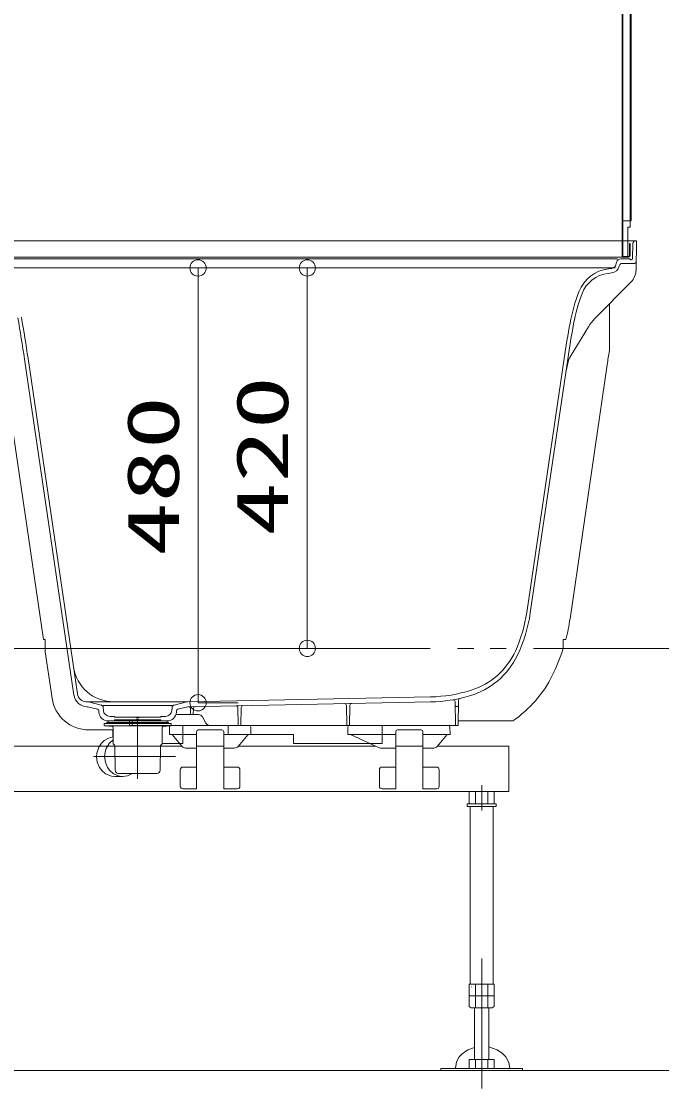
# Model space of a CAD drawing. Units: millimetres on the paper. Extents: x -305 to 305, y -152 to 152.
# Drawn here: x -216.71 to -193.13, y 14.89 to 54.17 of the extents above; entities that cross this region are included whole.
import ezdxf
from ezdxf.enums import TextEntityAlignment as Align

# ---------------------------------------------------------------- set-up
doc = ezdxf.new("R2010")
doc.units = ezdxf.units.MM
for name, pattern in [('DASHED2', [3, 2, -1]), ('LONG_CHAIN', [21, 18, -1, 1, -1]), ('LONG_DOUBLE_CHAIN', [21.8, 18, -1, 0.6, -0.6, 0.6, -1])]:
    doc.linetypes.add(name, pattern=pattern)
doc.layers.add('0-0_0', color=7, linetype='Continuous', lineweight=9)
doc.layers.add('0-1_VIEW0001', color=7, linetype='Continuous', lineweight=9)
doc.styles.add('ＭＳ ゴシック', font='')
doc.styles.get('ＭＳ ゴシック').set_extended_font_data('MS Gothic')

# ---------------------------------------------------------------- blocks, each defined once
blk = doc.blocks.new('_ORIGIN')
at = {"layer": '0-0_0'}
blk.add_line((0, 0), (-1, 0), dxfattribs=at)
blk.add_circle((0, 0), 0.5, dxfattribs=at)

msp = doc.modelspace()

# ---------------------------------------------------------------- linework, layer by layer
at = {"layer": '0-0_0'}
for p, q in [((-210.605, 45.091), (-210.2, 45.091)), ((-205.396, 45.091), (-206.178, 45.091)), ((-210.2, 29.691), (-210.2, 44.491)), ((-206.178, 31.691), (-206.178, 44.491)), ((-205.921, 31.091), (-206.178, 31.091)), ((-208.724, 29.091), (-210.2, 29.091))]:
    msp.add_line(p, q, dxfattribs=at)
at = {"layer": '0-1_VIEW0001'}
for p, q in [((-194.591, 97.358), (-194.591, 45.491)), ((-194.568, 97.358), (-194.568, 45.558)), ((-194.291, 97.341), (-194.291, 52.23)), ((-194.251, 97.401), (-194.251, 52.23)), ((-194.291, 53.225), (-194.291, 46.591)), ((-194.251, 53.225), (-194.251, 46.825)), ((-194.568, 46.825), (-194.291, 46.825)), ((-194.291, 46.825), (-194.251, 46.825)), ((-194.375, 46.591), (-194.291, 46.591)), ((-194.058, 46.091), (-219.641, 46.091)), ((-194.315, 45.991), (-194.315, 45.558)), ((-194.203, 45.441), (-194.193, 45.993)), ((-194.077, 44.99), (-194.058, 46.091)), ((-194.375, 45.491), (-221.258, 45.491)), ((-194.758, 45.425), (-221.147, 45.425)), ((-194.818, 45.201), (-194.791, 45.301)), ((-194.693, 45.153), (-194.678, 45.209)), ((-194.308, 45.425), (-194.63, 45.425)), ((-194.138, 45.258), (-194.614, 45.258)), ((-194.525, 45.515), (-194.375, 45.515)), ((-194.525, 45.491), (-194.358, 45.491)), ((-194.291, 45.408), (-194.281, 45.408)), ((-194.253, 45.391), (-194.275, 45.391)), ((-194.847, 45.091), (-220.954, 45.091)), ((-195.109, 44.893), (-194.976, 44.908)), ((-195.091, 45.063), (-194.96, 45.078)), ((-195.59, 43.228), (-194.269, 44.568)), ((-196.499, 41.824), (-195.825, 42.927)), ((-216.59, 41.739), (-214.768, 29.372)), ((-216.458, 41.758), (-214.639, 29.414)), ((-196.725, 41.758), (-198.101, 32.419)), ((-196.593, 41.739), (-197.969, 32.399)), ((-196.558, 41.683), (-196.664, 41.258)), ((-214.276, 29.128), (-214.316, 29.129)), ((-214.258, 29.128), (-210.591, 29.128)), ((-213.768, 29.009), (-214.24, 29.124)), ((-211.081, 29.009), (-210.609, 29.124)), ((-210.573, 29.128), (-201.643, 29.307)), ((-210.56, 28.945), (-201.639, 29.124)), ((-200.725, 28.258), (-200.74, 29.137)), ((-200.625, 28.258), (-200.609, 29.189)), ((-214.283, 28.945), (-214.289, 28.945)), ((-213.903, 28.853), (-214.275, 28.943)), ((-213.849, 28.741), (-213.852, 28.792)), ((-211.154, 28.991), (-213.696, 28.991)), ((-213.686, 28.812), (-213.692, 28.917)), ((-211.163, 28.812), (-211.158, 28.917)), ((-211, 28.741), (-210.997, 28.792)), ((-210.947, 28.853), (-210.575, 28.943)), ((-210.475, 28.658), (-210.479, 28.88)), ((-210.375, 28.658), (-210.371, 28.885)), ((-208.725, 28.258), (-208.736, 28.915)), ((-208.625, 28.258), (-208.613, 28.92)), ((-204.725, 28.258), (-204.738, 28.995)), ((-204.625, 28.258), (-204.612, 29)), ((-213.661, 28.308), (-213.661, 28.272)), ((-213.558, 28.351), (-213.558, 28.325)), ((-213.541, 28.368), (-212.425, 28.368)), ((-212.425, 28.425), (-213.517, 28.425)), ((-213.508, 28.368), (-213.508, 28.425)), ((-213.508, 28.425), (-212.425, 28.425)), ((-213.275, 28.591), (-213.453, 28.591)), ((-213.275, 28.591), (-213.275, 28.558)), ((-212.425, 28.558), (-213.275, 28.558)), ((-213.275, 28.458), (-213.275, 28.425)), ((-212.425, 28.458), (-213.275, 28.458)), ((-212.725, 28.258), (-212.728, 28.425)), ((-212.625, 28.258), (-212.622, 28.425)), ((-212.525, 28.558), (-212.425, 28.525)), ((-212.525, 28.458), (-212.425, 28.491)), ((-212.325, 28.558), (-212.425, 28.525)), ((-212.425, 28.558), (-211.575, 28.558)), ((-212.325, 28.458), (-212.425, 28.491)), ((-212.425, 28.458), (-211.575, 28.458)), ((-212.425, 28.425), (-211.333, 28.425)), ((-211.341, 28.425), (-212.425, 28.425)), ((-211.309, 28.368), (-212.425, 28.368)), ((-212.425, 28.325), (-211.205, 28.325)), ((-211.575, 28.591), (-211.575, 28.558)), ((-211.575, 28.591), (-211.396, 28.591)), ((-211.575, 28.458), (-211.575, 28.425)), ((-211.341, 28.368), (-211.341, 28.425)), ((-211.292, 28.351), (-211.292, 28.325)), ((-211.188, 28.272), (-211.188, 28.308)), ((-211.015, 28.658), (-210.188, 28.658)), ((-209.909, 28.341), (-210.043, 28.575)), ((-213.641, 28.241), (-212.425, 28.241)), ((-213.631, 28.239), (-213.355, 28.215)), ((-213.325, 28.181), (-213.325, 27.59)), ((-200.625, 28.258), (-212.725, 28.258)), ((-212.425, 28.241), (-211.208, 28.241)), ((-211.525, 27.59), (-211.525, 28.181)), ((-211.219, 28.239), (-211.494, 28.215)), ((-211.258, 27.925), (-211.253, 28.193)), ((-210.258, 27.925), (-211.258, 27.925)), ((-208.329, 28.258), (-211.187, 28.258)), ((-210.789, 27.484), (-211.158, 27.925)), ((-210.258, 28.025), (-210.258, 25.925)), ((-209.323, 28.091), (-210.192, 28.091)), ((-209.258, 28.033), (-209.258, 25.925)), ((-209.258, 27.925), (-208.258, 27.925)), ((-208.728, 27.484), (-208.358, 27.925)), ((-208.258, 27.925), (-208.263, 28.193)), ((-204.691, 27.925), (-204.687, 28.193)), ((-204.525, 27.925), (-204.691, 27.925)), ((-204.62, 28.258), (-200.996, 28.258)), ((-203.553, 27.44), (-204.591, 27.925)), ((-202.925, 27.925), (-204.525, 27.925)), ((-202.925, 28.033), (-202.925, 25.925)), ((-202.86, 28.091), (-201.991, 28.091)), ((-201.925, 28.025), (-201.925, 25.925)), ((-201.923, 27.925), (-200.925, 27.925)), ((-201.394, 27.484), (-201.025, 27.925)), ((-200.925, 27.925), (-200.929, 28.193)), ((-213.313, 27.565), (-213.279, 27.534)), ((-213.268, 27.51), (-213.252, 26.606)), ((-211.582, 27.51), (-211.598, 26.606)), ((-211.536, 27.565), (-211.571, 27.534)), ((-210.795, 27.491), (-219.264, 27.491)), ((-210.258, 27.425), (-210.661, 27.425)), ((-209.258, 27.491), (-210.258, 27.491)), ((-209.258, 27.425), (-208.855, 27.425)), ((-203.662, 27.491), (-208.722, 27.491)), ((-202.925, 27.425), (-203.482, 27.425)), ((-201.925, 27.491), (-202.925, 27.491)), ((-201.925, 27.425), (-201.522, 27.425)), ((-198.758, 27.491), (-201.388, 27.491)), ((-198.758, 27.491), (-198.758, 25.825)), ((-210.758, 26.725), (-210.258, 26.725)), ((-208.758, 26.725), (-209.258, 26.725)), ((-203.425, 26.725), (-202.925, 26.725)), ((-201.425, 26.725), (-201.925, 26.725)), ((-212.974, 26.38), (-213.27, 26.38)), ((-211.714, 26.491), (-213.135, 26.491)), ((-211.744, 26.491), (-212.425, 26.491)), ((-211.744, 26.491), (-211.714, 26.491)), ((-210.858, 26.625), (-210.858, 26.025)), ((-208.658, 26.625), (-208.658, 26.025)), ((-203.525, 26.625), (-203.525, 26.025)), ((-201.325, 26.625), (-201.325, 26.025)), ((-210.758, 25.925), (-210.258, 25.925)), ((-208.758, 25.925), (-209.258, 25.925)), ((-203.425, 25.925), (-202.925, 25.925)), ((-201.425, 25.925), (-201.925, 25.925)), ((-198.758, 25.825), (-219.991, 25.825)), ((-200.22, 25.825), (-200.22, 25.371)), ((-199.989, 25.825), (-199.989, 25.371)), ((-199.527, 25.825), (-199.527, 25.371)), ((-199.296, 25.825), (-199.296, 25.371)), ((-200.291, 25.371), (-200.291, 25.271)), ((-199.225, 25.371), (-200.291, 25.371)), ((-200.181, 25.271), (-200.181, 18.738)), ((-199.335, 25.271), (-199.335, 18.738)), ((-200.22, 18.738), (-199.296, 18.738)), ((-200.22, 18.738), (-200.22, 17.917)), ((-200.141, 18.638), (-200.131, 18.638)), ((-199.989, 18.738), (-199.989, 17.871)), ((-199.527, 18.738), (-199.527, 17.871)), ((-199.296, 18.738), (-199.296, 17.917)), ((-200.22, 18.305), (-199.296, 18.305)), ((-200.141, 17.871), (-200.22, 17.917)), ((-200.141, 17.871), (-199.375, 17.871)), ((-200.025, 17.871), (-200.025, 15.968)), ((-199.491, 15.968), (-199.491, 17.871)), ((-199.296, 17.917), (-199.375, 17.871)), ((-199.296, 15.968), (-200.22, 15.968)), ((-200.22, 15.635), (-200.22, 15.968)), ((-199.989, 15.635), (-199.989, 15.968)), ((-199.527, 15.635), (-199.527, 15.968)), ((-199.296, 15.635), (-199.296, 15.968)), ((-186.758, 15.558), (-254.758, 15.558)), ((-201.258, 15.635), (-201.258, 15.558)), ((-198.258, 15.635), (-201.258, 15.635)), ((-198.258, 15.558), (-201.258, 15.558)), ((-198.258, 15.635), (-198.258, 15.558))]:
    msp.add_line(p, q, dxfattribs=at)
at = {"layer": '0-1_VIEW0001', "color": 2}
for p, q in [((-195.058, 43.767), (-195.058, 42.058)), ((-217.383, 41.621), (-215.893, 31.425)), ((-196.506, 32.184), (-195.141, 41.524)), ((-215.825, 31.425), (-215.893, 31.425)), ((-215.825, 31.425), (-215.825, 30.961)), ((-215.825, 30.961), (-215.576, 29.26)), ((-198.611, 28.425), (-200.622, 28.425)), ((-213.341, 28.091), (-214.224, 28.091)), ((-213.341, 28.091), (-213.341, 27.832)), ((-210.758, 28.258), (-210.758, 27.591)), ((-209.091, 28.258), (-209.091, 27.925)), ((-206.691, 27.925), (-209.091, 27.925)), ((-206.691, 27.925), (-206.691, 27.591)), ((-210.758, 27.591), (-211.525, 27.591))]:
    msp.add_line(p, q, dxfattribs=at)
at = {"layer": '0-1_VIEW0001', "linetype": 'LONG_DOUBLE_CHAIN'}
msp.add_line((-158.052, 31.091), (-267.395, 31.091), dxfattribs=at)
at = {"layer": '0-1_VIEW0001', "linetype": 'DASHED2'}
msp.add_line((-200.704, 28.958), (-200.645, 28.958), dxfattribs=at)
at = {"layer": '0-1_VIEW0001', "linetype": 'LONG_CHAIN'}
for p, q in [((-212.425, 28.46), (-212.425, 26.294)), ((-214.047, 27.108), (-211.027, 27.108)), ((-199.758, 26.053), (-199.758, 25.124)), ((-199.758, 19.679), (-199.758, 14.891))]:
    msp.add_line(p, q, dxfattribs=at)
at = {"layer": '0-1_VIEW0001'}
for points in [[(-194.375, 46.591), (-194.375, 45.515), (-194.358, 45.515)], [(-194.315, 45.991), (-194.291, 45.991), (-194.291, 45.558)], [(-213.644, 28.325), (-213.558, 28.325), (-212.425, 28.325)], [(-213.325, 27.834), (-213.496, 27.793), (-213.661, 27.697), (-213.756, 27.605), (-213.855, 27.455), (-213.925, 27.233), (-213.935, 27.108), (-213.91, 26.911), (-213.83, 26.715), (-213.746, 26.6), (-213.605, 26.479), (-213.391, 26.392), (-213.27, 26.38)], [(-213.325, 27.727), (-213.475, 27.587), (-213.58, 27.408), (-213.62, 27.278), (-213.639, 27.108), (-213.614, 26.911), (-213.534, 26.715), (-213.45, 26.6), (-213.309, 26.479), (-213.095, 26.392), (-212.974, 26.38), (-212.797, 26.406), (-212.621, 26.491)], [(-199.225, 25.371), (-199.225, 25.271), (-200.291, 25.271)], [(-200.025, 16.411), (-200.268, 16.32), (-200.478, 16.175), (-200.586, 16.056), (-200.682, 15.882), (-200.726, 15.648), (-200.726, 15.635)], [(-198.726, 15.635), (-198.726, 15.648), (-198.761, 15.856), (-198.871, 16.063), (-198.987, 16.187), (-199.185, 16.321), (-199.491, 16.425)]]:
    msp.add_lwpolyline(points, dxfattribs=at)
at = {"layer": '0-1_VIEW0001', "color": 2}
for points in [[(-196.66, 31.425), (-196.758, 31.425), (-196.758, 31.087)], [(-203.425, 28.258), (-203.425, 27.591), (-206.691, 27.591)]]:
    msp.add_lwpolyline(points, dxfattribs=at)
at = {"layer": '0-1_VIEW0001'}
for centre, radius, start, end in [((-194.093, 45.991), 0.1, 90, 179), ((-194.979, 45.244), 0.167, 276.738, 345), ((-194.63, 45.258), 0.167, 90, 165), ((-194.614, 45.191), 0.0667, 90, 165), ((-194.525, 45.558), 0.0667, 180, 270), ((-194.525, 45.558), 0.0667, 180, 270), ((-194.525, 45.558), 0.0433, 180, 270), ((-194.358, 45.558), 0.0433, 270, 0), ((-194.358, 45.558), 0.0667, 270, 0), ((-194.308, 45.408), 0.0167, 0, 90), ((-194.275, 45.408), 0.0167, 180, 270), ((-194.253, 45.441), 0.05, 270, 359), ((-194.138, 45.325), 0.0667, 270, 359), ((-194.935, 43.738), 1.333, 96.738, 159.0648), ((-194.972, 43.734), 1.167, 96.738, 159.2513), ((-195.015, 45.239), 0.333, 276.738, 345), ((-194.743, 45.036), 0.667, 315.4029, 359), ((-189.954, 41.833), 6.667, 159.0648, 169.3363), ((-189.954, 41.833), 6.533, 159.2513, 169.3363), ((-265.924, 34.468), 49.867, 8.3833, 10.1505), ((-265.924, 34.468), 50, 8.3833, 10.1505), ((-194.403, 42.058), 1.667, 135.4029, 148.5748), ((-163.748, 36.898), 33.333, 169.3363, 171.6167), ((-163.748, 36.898), 33.2, 169.3363, 171.6167), ((-196.073, 41.563), 0.5, 148.5748, 166.0462), ((-203.377, 33.196), 5.333, 335.6243, 351.6168), ((-203.377, 33.196), 5.467, 334.4973, 351.6168), ((-201.001, 32.062), 2.833, 286.2, 334.4973), ((-200.948, 32.096), 2.667, 287.4763, 335.6243), ((-213.302, 30.628), 1.5, 188.3833, 270), ((-201.749, 34.639), 5.333, 271.1458, 287.4763), ((-214.273, 29.445), 0.5, 188.3833, 268.8542), ((-214.309, 29.462), 0.333, 188.3833, 268.8542), ((-214.28, 28.962), 0.167, 76.3408, 88.8542), ((-210.57, 28.962), 0.167, 91.1458, 103.6592), ((-204.545, 28.999), 0.0667, 91.1458, 179), ((-201.749, 34.639), 5.517, 271.1458, 286.2), ((-200.807, 29.136), 0.0667, 1, 99.7188), ((-200.542, 29.188), 0.0667, 102.4895, 179), ((-214.291, 28.879), 0.0667, 76.3408, 88.8542), ((-213.919, 28.788), 0.0667, 3, 76.3408), ((-213.517, 28.758), 0.333, 183, 270), ((-213.792, 28.912), 0.1, 3, 76.3408), ((-213.453, 28.825), 0.233, 183, 270), ((-211.396, 28.825), 0.233, 270, 357), ((-211.333, 28.758), 0.333, 270, 357), ((-211.058, 28.912), 0.1, 103.6592, 177), ((-210.931, 28.788), 0.0667, 103.6592, 177), ((-210.559, 28.879), 0.0667, 91.1458, 103.6592), ((-210.545, 28.879), 0.0667, 1, 91.1458), ((-210.304, 28.884), 0.0667, 91.1458, 179), ((-208.803, 28.914), 0.0667, 1, 91.1458), ((-208.547, 28.919), 0.0667, 91.1458, 179), ((-204.804, 28.994), 0.0667, 1, 91.1458), ((-213.644, 28.308), 0.0167, 90, 180), ((-213.541, 28.351), 0.0167, 90, 180), ((-211.309, 28.351), 0.0167, 0, 90), ((-211.205, 28.308), 0.0167, 0, 90), ((-210.188, 28.491), 0.167, 30, 90), ((-209.764, 28.425), 0.167, 210, 270), ((-213.628, 28.272), 0.0333, 180, 265), ((-213.358, 28.181), 0.0333, 0, 85), ((-211.491, 28.181), 0.0333, 95, 180), ((-211.187, 28.191), 0.0667, 90, 179), ((-211.221, 28.272), 0.0333, 275, 0), ((-210.192, 28.025), 0.0667, 90, 179.5), ((-209.324, 28.025), 0.0667, 0.5, 90), ((-208.329, 28.191), 0.0667, 1, 90), ((-204.62, 28.191), 0.0667, 90, 179), ((-202.859, 28.025), 0.0667, 90, 179.5), ((-201.991, 28.025), 0.0667, 0.5, 90), ((-200.996, 28.191), 0.0667, 1, 90), ((-213.291, 27.59), 0.0333, 180, 228.7246), ((-213.301, 27.509), 0.0333, 1, 48.7246), ((-211.549, 27.509), 0.0333, 131.2754, 179), ((-211.558, 27.59), 0.0333, 311.2754, 0), ((-210.661, 27.591), 0.167, 220, 270), ((-208.855, 27.591), 0.167, 270, 320), ((-203.482, 27.591), 0.167, 245, 270), ((-201.522, 27.591), 0.167, 270, 320), ((-210.758, 26.625), 0.1, 90, 180), ((-208.758, 26.625), 0.1, 0, 90), ((-203.425, 26.625), 0.1, 90, 180), ((-201.425, 26.625), 0.1, 0, 90), ((-213.135, 26.608), 0.117, 181, 270), ((-211.714, 26.608), 0.117, 270, 359), ((-210.758, 26.025), 0.1, 180, 270), ((-208.758, 26.025), 0.1, 270, 0), ((-203.425, 26.025), 0.1, 180, 270), ((-201.425, 26.025), 0.1, 270, 0)]:
    msp.add_arc(centre, radius, start, end, dxfattribs=at)
at = {"layer": '0-1_VIEW0001', "color": 2}
for centre, radius, start, end in [((-163.757, 36.938), 31.717, 170.7108, 171.6858), ((-203.383, 33.189), 6.95, 345.2953, 351.6858), ((-203.383, 33.189), 6.95, 333.56, 342.3956), ((-201.099, 32.053), 4.4, 304.4401, 333.56), ((-214.224, 29.458), 1.367, 188.3142, 270)]:
    msp.add_arc(centre, radius, start, end, dxfattribs=at)
at = {"layer": '0-1_VIEW0001', "linetype": 'DASHED2'}
for centre, start, end in [((-200.704, 28.991), 181, 270), ((-200.645, 28.991), 270, 359)]:
    msp.add_arc(centre, 0.0333, start, end, dxfattribs=at)

# ---------------------------------------------------------------- block references
at = {"layer": '0-0_0', "xscale": 0.6, "yscale": 0.6}
for p, rotation in [((-210.2, 45.091), 90), ((-206.178, 45.091), 90), ((-206.178, 31.091), 270), ((-210.2, 29.091), 270)]:
    msp.add_blockref('_ORIGIN', p, dxfattribs=dict(at, rotation=rotation))

# ---------------------------------------------------------------- texts
at = {"layer": '0-0_0', "style": 'ＭＳ ゴシック', "width": 1.5}
for s, p in [('420', (-206.308, 35.235)), ('480', (-210.33, 34.502))]:
    msp.add_text(s, height=1.921, rotation=90, dxfattribs=at).set_placement(p, align=Align.BOTTOM_LEFT)

doc.saveas('drawing.dxf')
